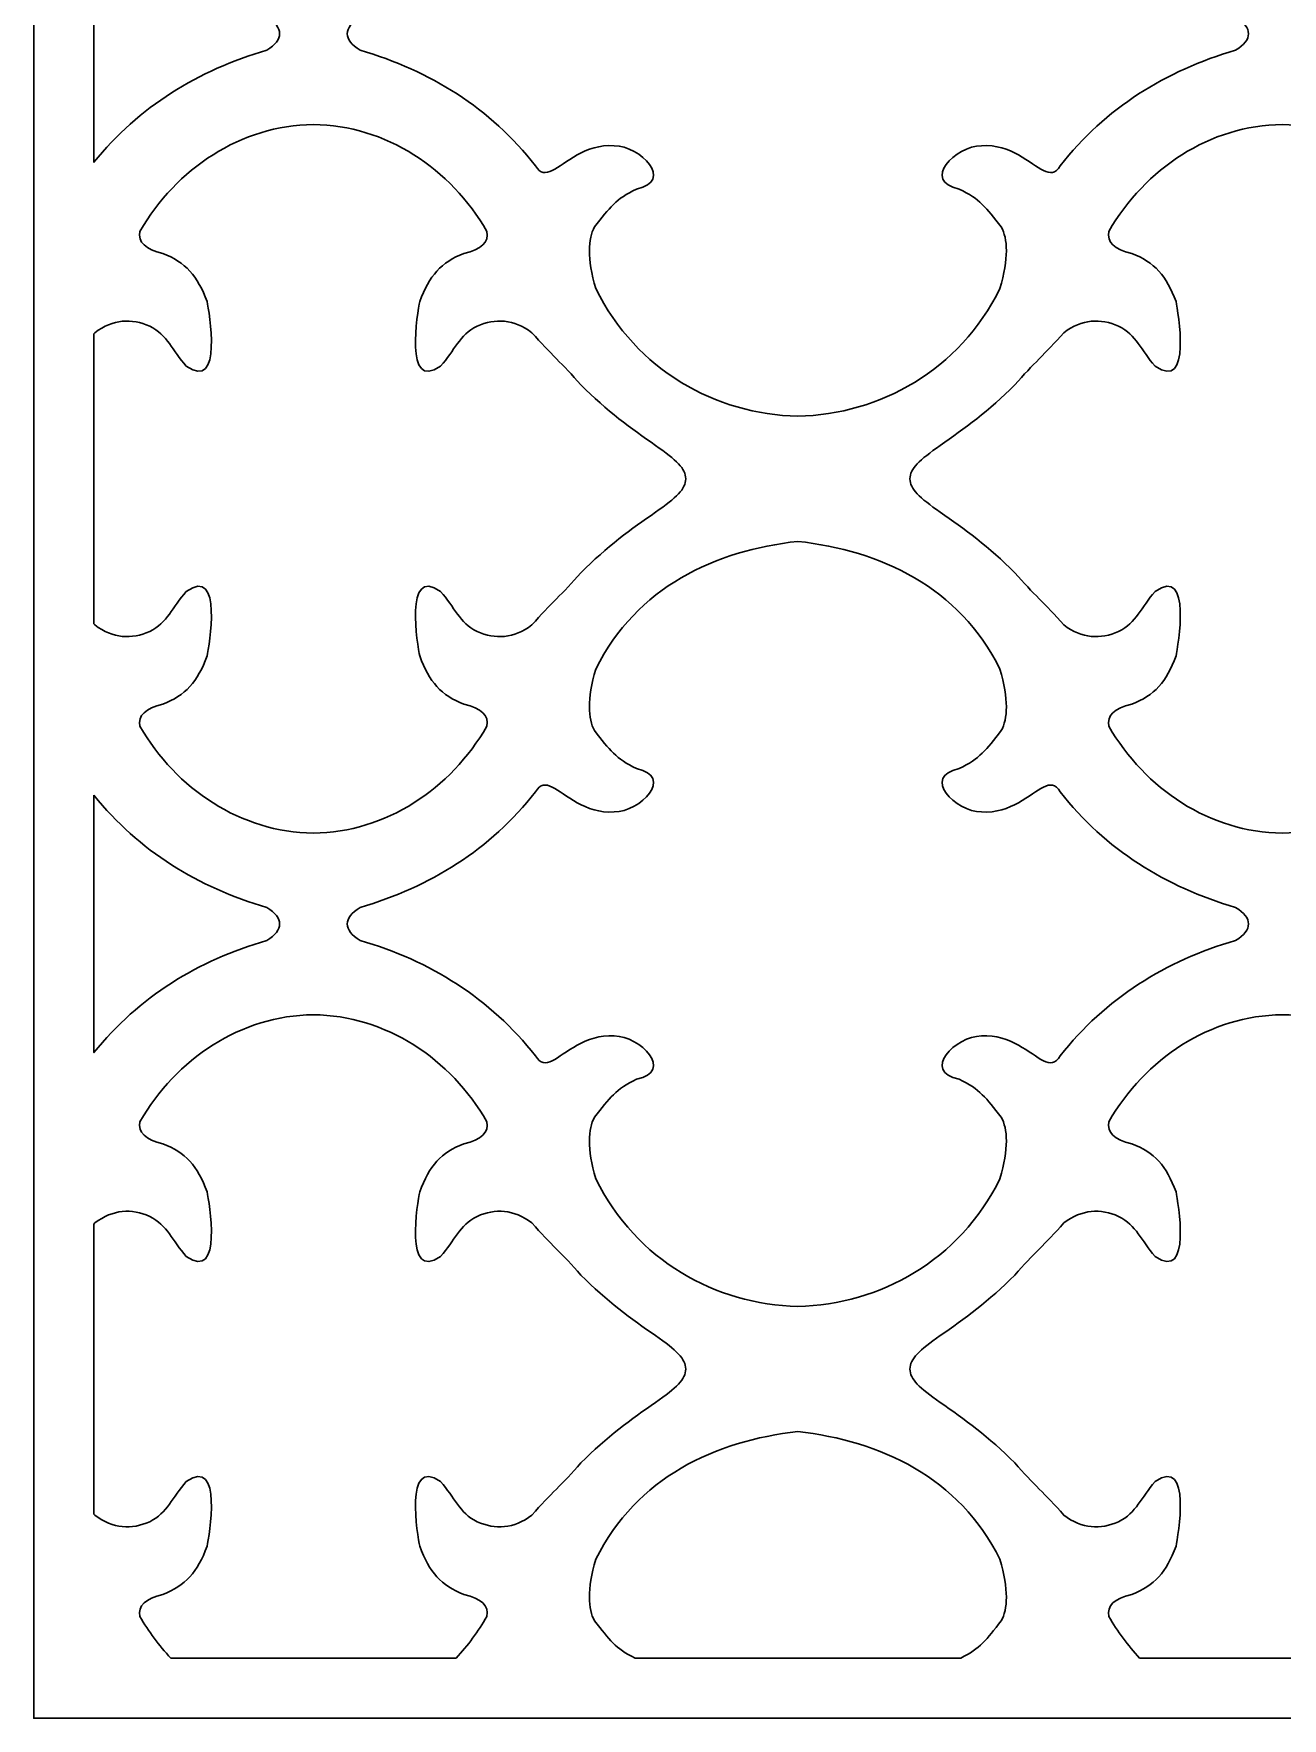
# Model space of a CAD drawing. Header units: centimetres. Extents: x 14.5 to 27, y -9 to -2.4.
# Drawn here: x 14.477 to 16.931, y -9 to -5.69 of the extents above; entities that cross this region are included whole.
import ezdxf

# ---------------------------------------------------------------- set-up
doc = ezdxf.new("R2010")
doc.units = ezdxf.units.CM
doc.header["$MEASUREMENT"] = 0
doc.layers.add('layer 1', color=7, linetype='Continuous')

msp = doc.modelspace()

# ---------------------------------------------------------------- linework, layer by layer
at = {"layer": 'layer 1', "color": 250, "lineweight": 30}
for points, knots in [([(26.99977, -2.37946), (26.99977, -2.37946), (26.99977, -2.49783), (26.99977, -2.49783), (26.99977, -2.49783), (26.99977, -2.49783), (26.99977, -8.88184), (26.99977, -8.88184), (26.99977, -8.88184), (26.99977, -8.88184), (26.99977, -9.00021), (26.99977, -9.00021), (26.99977, -9.00021), (26.99977, -9.00021), (26.88141, -9.00021), (26.88141, -9.00021), (26.88141, -9.00021), (26.88141, -9.00021), (14.59565, -9.00021), (14.59565, -9.00021), (14.59565, -9.00021), (14.59565, -9.00021), (14.47729, -9.00021), (14.47729, -9.00021), (14.47729, -9.00021), (14.47729, -9.00021), (14.47729, -8.88184), (14.47729, -8.88184), (14.47729, -8.88184), (14.47729, -8.88184), (14.47729, -2.49783), (14.47729, -2.49783), (14.47729, -2.49783), (14.47729, -2.49783), (14.47729, -2.37946), (14.47729, -2.37946), (14.47729, -2.37946), (14.47729, -2.37946), (14.59565, -2.37946), (14.59565, -2.37946), (14.59565, -2.37946), (14.59565, -2.37946), (26.88141, -2.37946), (26.88141, -2.37946), (26.88141, -2.37946), (26.88141, -2.37946), (26.99977, -2.37946), (26.99977, -2.37946)], [0, 0, 0, 0, 0.0769231, 0.0769231, 0.0769231, 0.0769231, 0.1538462, 0.1538462, 0.1538462, 0.1538462, 0.2307692, 0.2307692, 0.2307692, 0.2307692, 0.3076923, 0.3076923, 0.3076923, 0.3076923, 0.3846154, 0.3846154, 0.3846154, 0.3846154, 0.4615385, 0.4615385, 0.4615385, 0.4615385, 0.5384615, 0.5384615, 0.5384615, 0.5384615, 0.6153846, 0.6153846, 0.6153846, 0.6153846, 0.6923077, 0.6923077, 0.6923077, 0.6923077, 0.7692308, 0.7692308, 0.7692308, 0.7692308, 0.8461538, 0.8461538, 0.8461538, 0.8461538, 1, 1, 1, 1]), ([(15.11857, -5.72231), (15.25622, -5.76227), (15.37465, -5.83591), (15.46348, -5.9493), (15.46348, -5.9493), (15.47253, -5.96523), (15.48297, -5.96526), (15.49622, -5.95874), (15.49622, -5.95874), (15.52158, -5.94629), (15.56069, -5.90577), (15.61785, -5.90998), (15.61785, -5.90998), (15.66989, -5.91012), (15.73632, -5.97992), (15.66209, -5.99503), (15.66209, -5.99503), (15.62082, -6.01455), (15.60928, -6.03166), (15.57927, -6.06963), (15.57927, -6.06963), (15.56635, -6.09285), (15.56445, -6.13105), (15.58167, -6.19074), (15.58167, -6.19074), (15.66238, -6.35238), (15.81651, -6.43711), (15.97885, -6.44162), (15.97885, -6.44162), (16.1412, -6.43711), (16.29533, -6.35238), (16.37603, -6.19074), (16.37603, -6.19074), (16.39325, -6.13105), (16.39136, -6.09285), (16.37845, -6.06963), (16.37845, -6.06963), (16.34843, -6.03166), (16.33688, -6.01455), (16.29563, -5.99503), (16.29563, -5.99503), (16.22139, -5.97992), (16.28782, -5.91012), (16.33986, -5.90998), (16.33986, -5.90998), (16.39702, -5.90577), (16.43612, -5.94629), (16.46149, -5.95874), (16.46149, -5.95874), (16.47475, -5.96526), (16.48518, -5.96523), (16.49422, -5.9493), (16.49422, -5.9493), (16.58307, -5.83591), (16.70149, -5.76227), (16.83914, -5.72231), (16.83914, -5.72231), (16.87281, -5.70182), (16.87281, -5.67783), (16.83914, -5.65737), (16.83914, -5.65737), (16.70149, -5.6174), (16.58307, -5.54376), (16.49422, -5.43037), (16.49422, -5.43037), (16.48518, -5.41445), (16.47475, -5.41441), (16.46149, -5.42094), (16.46149, -5.42094), (16.43612, -5.43338), (16.39702, -5.47391), (16.33986, -5.46969), (16.33986, -5.46969), (16.28782, -5.46954), (16.22139, -5.39976), (16.29563, -5.38464), (16.29563, -5.38464), (16.33688, -5.36513), (16.34843, -5.348), (16.37845, -5.31004), (16.37845, -5.31004), (16.39136, -5.28683), (16.39325, -5.24862), (16.37603, -5.18894), (16.37603, -5.18894), (16.29533, -5.02729), (16.1412, -4.95621), (15.97885, -4.93806), (15.97885, -4.93806), (15.81651, -4.95621), (15.66238, -5.02729), (15.58167, -5.18894), (15.58167, -5.18894), (15.56445, -5.24862), (15.56635, -5.28683), (15.57927, -5.31004), (15.57927, -5.31004), (15.60928, -5.348), (15.62082, -5.36513), (15.66209, -5.38464), (15.66209, -5.38464), (15.73632, -5.39976), (15.66989, -5.46954), (15.61785, -5.46969), (15.61785, -5.46969), (15.56069, -5.47391), (15.52158, -5.43338), (15.49622, -5.42094), (15.49622, -5.42094), (15.48297, -5.41441), (15.47253, -5.41445), (15.46348, -5.43037), (15.46348, -5.43037), (15.37465, -5.54376), (15.25622, -5.6174), (15.11857, -5.65737), (15.11857, -5.65737), (15.08492, -5.67783), (15.08491, -5.70183), (15.11857, -5.72231)], [0, 0, 0, 0, 0.0322581, 0.0322581, 0.0322581, 0.0322581, 0.0645161, 0.0645161, 0.0645161, 0.0645161, 0.0967742, 0.0967742, 0.0967742, 0.0967742, 0.1290323, 0.1290323, 0.1290323, 0.1290323, 0.1612903, 0.1612903, 0.1612903, 0.1612903, 0.1935484, 0.1935484, 0.1935484, 0.1935484, 0.2258065, 0.2258065, 0.2258065, 0.2258065, 0.2580645, 0.2580645, 0.2580645, 0.2580645, 0.2903226, 0.2903226, 0.2903226, 0.2903226, 0.3225806, 0.3225806, 0.3225806, 0.3225806, 0.3548387, 0.3548387, 0.3548387, 0.3548387, 0.3870968, 0.3870968, 0.3870968, 0.3870968, 0.4193548, 0.4193548, 0.4193548, 0.4193548, 0.4516129, 0.4516129, 0.4516129, 0.4516129, 0.483871, 0.483871, 0.483871, 0.483871, 0.516129, 0.516129, 0.516129, 0.516129, 0.5483871, 0.5483871, 0.5483871, 0.5483871, 0.5806452, 0.5806452, 0.5806452, 0.5806452, 0.6129032, 0.6129032, 0.6129032, 0.6129032, 0.6451613, 0.6451613, 0.6451613, 0.6451613, 0.6774194, 0.6774194, 0.6774194, 0.6774194, 0.7096774, 0.7096774, 0.7096774, 0.7096774, 0.7419355, 0.7419355, 0.7419355, 0.7419355, 0.7741935, 0.7741935, 0.7741935, 0.7741935, 0.8064516, 0.8064516, 0.8064516, 0.8064516, 0.8387097, 0.8387097, 0.8387097, 0.8387097, 0.8709677, 0.8709677, 0.8709677, 0.8709677, 0.9032258, 0.9032258, 0.9032258, 0.9032258, 0.9354839, 0.9354839, 0.9354839, 0.9354839, 1, 1, 1, 1]), ([(14.59565, -5.43702), (14.59565, -5.43702), (14.59565, -5.94262), (14.59565, -5.94262), (14.59565, -5.94262), (14.68389, -5.83301), (14.80033, -5.76148), (14.93527, -5.72231), (14.93527, -5.72231), (14.96894, -5.70182), (14.96894, -5.67783), (14.93527, -5.65737), (14.93527, -5.65737), (14.80033, -5.6182), (14.68389, -5.54664), (14.59565, -5.43702)], [0, 0, 0, 0, 0.2, 0.2, 0.2, 0.2, 0.4, 0.4, 0.4, 0.4, 0.6, 0.6, 0.6, 0.6, 1, 1, 1, 1]), ([(14.59565, -6.27956), (14.59565, -6.27956), (14.59565, -6.84946), (14.59565, -6.84946), (14.59565, -6.84946), (14.59565, -6.84946), (14.59757, -6.85168), (14.59757, -6.85168), (14.59757, -6.85168), (14.63349, -6.87868), (14.66939, -6.88028), (14.70532, -6.86451), (14.70532, -6.86451), (14.74042, -6.84713), (14.74929, -6.81675), (14.77715, -6.78574), (14.77715, -6.78574), (14.85015, -6.73458), (14.82161, -6.8943), (14.81811, -6.91263), (14.81811, -6.91263), (14.79905, -6.96397), (14.77578, -6.99016), (14.73105, -7.00729), (14.73105, -7.00729), (14.69674, -7.01531), (14.68173, -7.02974), (14.68602, -7.05061), (14.68602, -7.05061), (14.7571, -7.17406), (14.88464, -7.25938), (15.02691, -7.26076), (15.02691, -7.26076), (15.16921, -7.25938), (15.29675, -7.17406), (15.36781, -7.05061), (15.36781, -7.05061), (15.37211, -7.02974), (15.35709, -7.01531), (15.32279, -7.00729), (15.32279, -7.00729), (15.27805, -6.99016), (15.25478, -6.96397), (15.23573, -6.91263), (15.23573, -6.91263), (15.23224, -6.8943), (15.20369, -6.73458), (15.27669, -6.78574), (15.27669, -6.78574), (15.30456, -6.81675), (15.31342, -6.84713), (15.34852, -6.86451), (15.34852, -6.86451), (15.38443, -6.88028), (15.42035, -6.87868), (15.45625, -6.85168), (15.45625, -6.85168), (15.49325, -6.80943), (15.51575, -6.79126), (15.55273, -6.74901), (15.55273, -6.74901), (15.6026, -6.69849), (15.65258, -6.66229), (15.69905, -6.63029), (15.69905, -6.63029), (15.74022, -6.60126), (15.75857, -6.58469), (15.75857, -6.56452), (15.75857, -6.56452), (15.75857, -6.54436), (15.74022, -6.52779), (15.69905, -6.49876), (15.69905, -6.49876), (15.65258, -6.46677), (15.6026, -6.43056), (15.55273, -6.38004), (15.55273, -6.38004), (15.51575, -6.33779), (15.49325, -6.31962), (15.45625, -6.27737), (15.45625, -6.27737), (15.42035, -6.25037), (15.38443, -6.24878), (15.34852, -6.26453), (15.34852, -6.26453), (15.31342, -6.28193), (15.30456, -6.31229), (15.27669, -6.34331), (15.27669, -6.34331), (15.20369, -6.39447), (15.23224, -6.23475), (15.23573, -6.21641), (15.23573, -6.21641), (15.25478, -6.16508), (15.27805, -6.13888), (15.32279, -6.12175), (15.32279, -6.12175), (15.35709, -6.11375), (15.37211, -6.09932), (15.36781, -6.07845), (15.36781, -6.07845), (15.29675, -5.95498), (15.16921, -5.86967), (15.02691, -5.86828), (15.02691, -5.86828), (14.88464, -5.86967), (14.7571, -5.95498), (14.68602, -6.07845), (14.68602, -6.07845), (14.68173, -6.09932), (14.69674, -6.11375), (14.73105, -6.12175), (14.73105, -6.12175), (14.77578, -6.13888), (14.79905, -6.16508), (14.81811, -6.21641), (14.81811, -6.21641), (14.82161, -6.23475), (14.85015, -6.39447), (14.77715, -6.34331), (14.77715, -6.34331), (14.74929, -6.31229), (14.74042, -6.28193), (14.70532, -6.26453), (14.70532, -6.26453), (14.66939, -6.24878), (14.63349, -6.25037), (14.59757, -6.27737), (14.59757, -6.27737), (14.59757, -6.27737), (14.59565, -6.27956), (14.59565, -6.27956)], [0, 0, 0, 0, 0.0294118, 0.0294118, 0.0294118, 0.0294118, 0.0588235, 0.0588235, 0.0588235, 0.0588235, 0.0882353, 0.0882353, 0.0882353, 0.0882353, 0.1176471, 0.1176471, 0.1176471, 0.1176471, 0.1470588, 0.1470588, 0.1470588, 0.1470588, 0.1764706, 0.1764706, 0.1764706, 0.1764706, 0.2058824, 0.2058824, 0.2058824, 0.2058824, 0.2352941, 0.2352941, 0.2352941, 0.2352941, 0.2647059, 0.2647059, 0.2647059, 0.2647059, 0.2941176, 0.2941176, 0.2941176, 0.2941176, 0.3235294, 0.3235294, 0.3235294, 0.3235294, 0.3529412, 0.3529412, 0.3529412, 0.3529412, 0.3823529, 0.3823529, 0.3823529, 0.3823529, 0.4117647, 0.4117647, 0.4117647, 0.4117647, 0.4411765, 0.4411765, 0.4411765, 0.4411765, 0.4705882, 0.4705882, 0.4705882, 0.4705882, 0.5, 0.5, 0.5, 0.5, 0.5294118, 0.5294118, 0.5294118, 0.5294118, 0.5588235, 0.5588235, 0.5588235, 0.5588235, 0.5882353, 0.5882353, 0.5882353, 0.5882353, 0.6176471, 0.6176471, 0.6176471, 0.6176471, 0.6470588, 0.6470588, 0.6470588, 0.6470588, 0.6764706, 0.6764706, 0.6764706, 0.6764706, 0.7058824, 0.7058824, 0.7058824, 0.7058824, 0.7352941, 0.7352941, 0.7352941, 0.7352941, 0.7647059, 0.7647059, 0.7647059, 0.7647059, 0.7941176, 0.7941176, 0.7941176, 0.7941176, 0.8235294, 0.8235294, 0.8235294, 0.8235294, 0.8529412, 0.8529412, 0.8529412, 0.8529412, 0.8823529, 0.8823529, 0.8823529, 0.8823529, 0.9117647, 0.9117647, 0.9117647, 0.9117647, 0.9411765, 0.9411765, 0.9411765, 0.9411765, 1, 1, 1, 1]), ([(16.19915, -6.56452), (16.19915, -6.58469), (16.21748, -6.60126), (16.25865, -6.63029), (16.25865, -6.63029), (16.30514, -6.66229), (16.35511, -6.69849), (16.40498, -6.74901), (16.40498, -6.74901), (16.44194, -6.79126), (16.46446, -6.80943), (16.50146, -6.85168), (16.50146, -6.85168), (16.53735, -6.87868), (16.57326, -6.88028), (16.60919, -6.86451), (16.60919, -6.86451), (16.64429, -6.84713), (16.65315, -6.81675), (16.68103, -6.78574), (16.68103, -6.78574), (16.75402, -6.73458), (16.72548, -6.8943), (16.72198, -6.91263), (16.72198, -6.91263), (16.70292, -6.96397), (16.67966, -6.99016), (16.63493, -7.00729), (16.63493, -7.00729), (16.60061, -7.01531), (16.5856, -7.02974), (16.58989, -7.05061), (16.58989, -7.05061), (16.66096, -7.17406), (16.7885, -7.25938), (16.9308, -7.26076), (16.9308, -7.26076), (17.07307, -7.25938), (17.20061, -7.17406), (17.27169, -7.05061), (17.27169, -7.05061), (17.27598, -7.02974), (17.26097, -7.01531), (17.22666, -7.00729), (17.22666, -7.00729), (17.18192, -6.99016), (17.15866, -6.96397), (17.1396, -6.91263), (17.1396, -6.91263), (17.1361, -6.8943), (17.10756, -6.73458), (17.18055, -6.78574), (17.18055, -6.78574), (17.20843, -6.81675), (17.2173, -6.84713), (17.25239, -6.86451), (17.25239, -6.86451), (17.28832, -6.88028), (17.32423, -6.87868), (17.36012, -6.85168), (17.36012, -6.85168), (17.39711, -6.80943), (17.41964, -6.79126), (17.4566, -6.74901), (17.4566, -6.74901), (17.50646, -6.69849), (17.55645, -6.66229), (17.60293, -6.63029), (17.60293, -6.63029), (17.64411, -6.60126), (17.66243, -6.58469), (17.66243, -6.56452), (17.66243, -6.56452), (17.66243, -6.54436), (17.64411, -6.52779), (17.60293, -6.49876), (17.60293, -6.49876), (17.55645, -6.46677), (17.50646, -6.43056), (17.4566, -6.38004), (17.4566, -6.38004), (17.41964, -6.33779), (17.39711, -6.31962), (17.36012, -6.27737), (17.36012, -6.27737), (17.32423, -6.25037), (17.28832, -6.24878), (17.25239, -6.26453), (17.25239, -6.26453), (17.2173, -6.28193), (17.20843, -6.31229), (17.18055, -6.34331), (17.18055, -6.34331), (17.10756, -6.39447), (17.1361, -6.23475), (17.1396, -6.21641), (17.1396, -6.21641), (17.15866, -6.16508), (17.18192, -6.13888), (17.22666, -6.12175), (17.22666, -6.12175), (17.26097, -6.11375), (17.27598, -6.09932), (17.27169, -6.07845), (17.27169, -6.07845), (17.20061, -5.95498), (17.07307, -5.86967), (16.9308, -5.86828), (16.9308, -5.86828), (16.7885, -5.86967), (16.66096, -5.95498), (16.58989, -6.07845), (16.58989, -6.07845), (16.5856, -6.09932), (16.60061, -6.11375), (16.63493, -6.12175), (16.63493, -6.12175), (16.67966, -6.13888), (16.70292, -6.16508), (16.72198, -6.21641), (16.72198, -6.21641), (16.72548, -6.23475), (16.75402, -6.39447), (16.68103, -6.34331), (16.68103, -6.34331), (16.65315, -6.31229), (16.64429, -6.28193), (16.60919, -6.26453), (16.60919, -6.26453), (16.57326, -6.24878), (16.53735, -6.25037), (16.50146, -6.27737), (16.50146, -6.27737), (16.46446, -6.31962), (16.44194, -6.33779), (16.40498, -6.38004), (16.40498, -6.38004), (16.35511, -6.43056), (16.30514, -6.46677), (16.25865, -6.49876), (16.25865, -6.49876), (16.21748, -6.52779), (16.19915, -6.54436), (16.19915, -6.56452)], [0, 0, 0, 0, 0.027027, 0.027027, 0.027027, 0.027027, 0.0540541, 0.0540541, 0.0540541, 0.0540541, 0.0810811, 0.0810811, 0.0810811, 0.0810811, 0.1081081, 0.1081081, 0.1081081, 0.1081081, 0.1351351, 0.1351351, 0.1351351, 0.1351351, 0.1621622, 0.1621622, 0.1621622, 0.1621622, 0.1891892, 0.1891892, 0.1891892, 0.1891892, 0.2162162, 0.2162162, 0.2162162, 0.2162162, 0.2432432, 0.2432432, 0.2432432, 0.2432432, 0.2702703, 0.2702703, 0.2702703, 0.2702703, 0.2972973, 0.2972973, 0.2972973, 0.2972973, 0.3243243, 0.3243243, 0.3243243, 0.3243243, 0.3513514, 0.3513514, 0.3513514, 0.3513514, 0.3783784, 0.3783784, 0.3783784, 0.3783784, 0.4054054, 0.4054054, 0.4054054, 0.4054054, 0.4324324, 0.4324324, 0.4324324, 0.4324324, 0.4594595, 0.4594595, 0.4594595, 0.4594595, 0.4864865, 0.4864865, 0.4864865, 0.4864865, 0.5135135, 0.5135135, 0.5135135, 0.5135135, 0.5405405, 0.5405405, 0.5405405, 0.5405405, 0.5675676, 0.5675676, 0.5675676, 0.5675676, 0.5945946, 0.5945946, 0.5945946, 0.5945946, 0.6216216, 0.6216216, 0.6216216, 0.6216216, 0.6486486, 0.6486486, 0.6486486, 0.6486486, 0.6756757, 0.6756757, 0.6756757, 0.6756757, 0.7027027, 0.7027027, 0.7027027, 0.7027027, 0.7297297, 0.7297297, 0.7297297, 0.7297297, 0.7567568, 0.7567568, 0.7567568, 0.7567568, 0.7837838, 0.7837838, 0.7837838, 0.7837838, 0.8108108, 0.8108108, 0.8108108, 0.8108108, 0.8378378, 0.8378378, 0.8378378, 0.8378378, 0.8648649, 0.8648649, 0.8648649, 0.8648649, 0.8918919, 0.8918919, 0.8918919, 0.8918919, 0.9189189, 0.9189189, 0.9189189, 0.9189189, 0.9459459, 0.9459459, 0.9459459, 0.9459459, 1, 1, 1, 1]), ([(15.97885, -6.68744), (15.81651, -6.70558), (15.66238, -6.77667), (15.58167, -6.93831), (15.58167, -6.93831), (15.56445, -6.998), (15.56635, -7.03622), (15.57927, -7.05943), (15.57927, -7.05943), (15.60928, -7.09739), (15.62082, -7.1145), (15.66209, -7.13401), (15.66209, -7.13401), (15.73632, -7.14913), (15.66989, -7.21892), (15.61785, -7.21907), (15.61785, -7.21907), (15.56069, -7.22328), (15.52158, -7.18277), (15.49622, -7.17032), (15.49622, -7.17032), (15.48297, -7.16379), (15.47253, -7.16382), (15.46348, -7.17974), (15.46348, -7.17974), (15.37465, -7.29313), (15.25622, -7.36679), (15.11857, -7.40675), (15.11857, -7.40675), (15.08491, -7.42721), (15.0849, -7.4512), (15.11857, -7.47168), (15.11857, -7.47168), (15.25622, -7.51165), (15.37465, -7.5853), (15.46348, -7.69868), (15.46348, -7.69868), (15.47253, -7.71461), (15.48297, -7.71464), (15.49622, -7.70812), (15.49622, -7.70812), (15.52158, -7.69566), (15.56069, -7.65516), (15.61785, -7.65936), (15.61785, -7.65936), (15.66989, -7.65951), (15.73632, -7.7293), (15.66209, -7.74442), (15.66209, -7.74442), (15.62082, -7.76393), (15.60928, -7.78104), (15.57927, -7.819), (15.57927, -7.819), (15.56635, -7.84222), (15.56445, -7.88042), (15.58167, -7.94012), (15.58167, -7.94012), (15.66238, -8.10176), (15.81651, -8.18648), (15.97885, -8.191), (15.97885, -8.191), (16.1412, -8.18648), (16.29533, -8.10176), (16.37603, -7.94012), (16.37603, -7.94012), (16.39325, -7.88042), (16.39136, -7.84222), (16.37845, -7.819), (16.37845, -7.819), (16.34843, -7.78104), (16.33688, -7.76393), (16.29563, -7.74442), (16.29563, -7.74442), (16.22139, -7.7293), (16.28782, -7.65951), (16.33986, -7.65936), (16.33986, -7.65936), (16.39702, -7.65516), (16.43612, -7.69566), (16.46149, -7.70812), (16.46149, -7.70812), (16.47475, -7.71464), (16.48518, -7.71461), (16.49422, -7.69868), (16.49422, -7.69868), (16.58307, -7.5853), (16.70149, -7.51165), (16.83914, -7.47168), (16.83914, -7.47168), (16.87281, -7.45122), (16.87279, -7.42721), (16.83914, -7.40675), (16.83914, -7.40675), (16.70149, -7.36679), (16.58307, -7.29313), (16.49422, -7.17974), (16.49422, -7.17974), (16.48518, -7.16382), (16.47475, -7.16379), (16.46149, -7.17032), (16.46149, -7.17032), (16.43612, -7.18277), (16.39702, -7.22328), (16.33986, -7.21907), (16.33986, -7.21907), (16.28782, -7.21892), (16.22139, -7.14913), (16.29563, -7.13401), (16.29563, -7.13401), (16.33688, -7.1145), (16.34843, -7.09739), (16.37845, -7.05943), (16.37845, -7.05943), (16.39136, -7.03622), (16.39325, -6.998), (16.37603, -6.93831), (16.37603, -6.93831), (16.29533, -6.77667), (16.1412, -6.70558), (15.97885, -6.68744)], [0, 0, 0, 0, 0.0322581, 0.0322581, 0.0322581, 0.0322581, 0.0645161, 0.0645161, 0.0645161, 0.0645161, 0.0967742, 0.0967742, 0.0967742, 0.0967742, 0.1290323, 0.1290323, 0.1290323, 0.1290323, 0.1612903, 0.1612903, 0.1612903, 0.1612903, 0.1935484, 0.1935484, 0.1935484, 0.1935484, 0.2258065, 0.2258065, 0.2258065, 0.2258065, 0.2580645, 0.2580645, 0.2580645, 0.2580645, 0.2903226, 0.2903226, 0.2903226, 0.2903226, 0.3225806, 0.3225806, 0.3225806, 0.3225806, 0.3548387, 0.3548387, 0.3548387, 0.3548387, 0.3870968, 0.3870968, 0.3870968, 0.3870968, 0.4193548, 0.4193548, 0.4193548, 0.4193548, 0.4516129, 0.4516129, 0.4516129, 0.4516129, 0.483871, 0.483871, 0.483871, 0.483871, 0.516129, 0.516129, 0.516129, 0.516129, 0.5483871, 0.5483871, 0.5483871, 0.5483871, 0.5806452, 0.5806452, 0.5806452, 0.5806452, 0.6129032, 0.6129032, 0.6129032, 0.6129032, 0.6451613, 0.6451613, 0.6451613, 0.6451613, 0.6774194, 0.6774194, 0.6774194, 0.6774194, 0.7096774, 0.7096774, 0.7096774, 0.7096774, 0.7419355, 0.7419355, 0.7419355, 0.7419355, 0.7741935, 0.7741935, 0.7741935, 0.7741935, 0.8064516, 0.8064516, 0.8064516, 0.8064516, 0.8387097, 0.8387097, 0.8387097, 0.8387097, 0.8709677, 0.8709677, 0.8709677, 0.8709677, 0.9032258, 0.9032258, 0.9032258, 0.9032258, 0.9354839, 0.9354839, 0.9354839, 0.9354839, 1, 1, 1, 1]), ([(14.59565, -7.1864), (14.59565, -7.1864), (14.59565, -7.69201), (14.59565, -7.69201), (14.59565, -7.69201), (14.68389, -7.5824), (14.80033, -7.51086), (14.93527, -7.47168), (14.93527, -7.47168), (14.96894, -7.45122), (14.96892, -7.42721), (14.93527, -7.40675), (14.93527, -7.40675), (14.80033, -7.36758), (14.68389, -7.29601), (14.59565, -7.1864)], [0, 0, 0, 0, 0.2, 0.2, 0.2, 0.2, 0.4, 0.4, 0.4, 0.4, 0.6, 0.6, 0.6, 0.6, 1, 1, 1, 1]), ([(14.59565, -8.02895), (14.59565, -8.02895), (14.59565, -8.59885), (14.59565, -8.59885), (14.59565, -8.59885), (14.59565, -8.59885), (14.59757, -8.60106), (14.59757, -8.60106), (14.59757, -8.60106), (14.63349, -8.62806), (14.66939, -8.62965), (14.70532, -8.6139), (14.70532, -8.6139), (14.74042, -8.59651), (14.74929, -8.56614), (14.77715, -8.53512), (14.77715, -8.53512), (14.85015, -8.48396), (14.82161, -8.64368), (14.81811, -8.66202), (14.81811, -8.66202), (14.79905, -8.71336), (14.77578, -8.73954), (14.73105, -8.75668), (14.73105, -8.75668), (14.69674, -8.76468), (14.68173, -8.77912), (14.68602, -8.79999), (14.68602, -8.79999), (14.70313, -8.82971), (14.72355, -8.85718), (14.74663, -8.88184), (14.74663, -8.88184), (14.74663, -8.88184), (15.30726, -8.88184), (15.30726, -8.88184), (15.30726, -8.88184), (15.33034, -8.85718), (15.3507, -8.82971), (15.36781, -8.79999), (15.36781, -8.79999), (15.37211, -8.77912), (15.35709, -8.76468), (15.32279, -8.75668), (15.32279, -8.75668), (15.27805, -8.73954), (15.25478, -8.71336), (15.23573, -8.66202), (15.23573, -8.66202), (15.23224, -8.64368), (15.20369, -8.48396), (15.27669, -8.53512), (15.27669, -8.53512), (15.30456, -8.56614), (15.31342, -8.59651), (15.34852, -8.6139), (15.34852, -8.6139), (15.38443, -8.62965), (15.42035, -8.62806), (15.45625, -8.60106), (15.45625, -8.60106), (15.49325, -8.55881), (15.51575, -8.54063), (15.55273, -8.49839), (15.55273, -8.49839), (15.6026, -8.44787), (15.65258, -8.41166), (15.69905, -8.37967), (15.69905, -8.37967), (15.74022, -8.35064), (15.75857, -8.33407), (15.75857, -8.3139), (15.75857, -8.3139), (15.75857, -8.29375), (15.74022, -8.27717), (15.69905, -8.24814), (15.69905, -8.24814), (15.65258, -8.21615), (15.6026, -8.17994), (15.55273, -8.12942), (15.55273, -8.12942), (15.51575, -8.08717), (15.49325, -8.069), (15.45625, -8.02675), (15.45625, -8.02675), (15.42035, -7.99976), (15.38443, -7.99815), (15.34852, -8.01392), (15.34852, -8.01392), (15.31342, -8.0313), (15.30456, -8.06168), (15.27669, -8.09269), (15.27669, -8.09269), (15.20369, -8.14385), (15.23224, -7.98413), (15.23573, -7.9658), (15.23573, -7.9658), (15.25478, -7.91446), (15.27805, -7.88827), (15.32279, -7.87114), (15.32279, -7.87114), (15.35709, -7.86314), (15.37211, -7.84869), (15.36781, -7.82782), (15.36781, -7.82782), (15.29675, -7.70437), (15.16921, -7.61905), (15.02691, -7.61767), (15.02691, -7.61767), (14.88464, -7.61905), (14.7571, -7.70437), (14.68602, -7.82782), (14.68602, -7.82782), (14.68173, -7.84869), (14.69674, -7.86314), (14.73105, -7.87114), (14.73105, -7.87114), (14.77578, -7.88827), (14.79905, -7.91446), (14.81811, -7.9658), (14.81811, -7.9658), (14.82161, -7.98413), (14.85015, -8.14385), (14.77715, -8.09269), (14.77715, -8.09269), (14.74929, -8.06168), (14.74042, -8.0313), (14.70532, -8.01392), (14.70532, -8.01392), (14.66939, -7.99815), (14.63349, -7.99976), (14.59757, -8.02675), (14.59757, -8.02675), (14.59757, -8.02675), (14.59565, -8.02895), (14.59565, -8.02895)], [0, 0, 0, 0, 0.0285714, 0.0285714, 0.0285714, 0.0285714, 0.0571429, 0.0571429, 0.0571429, 0.0571429, 0.0857143, 0.0857143, 0.0857143, 0.0857143, 0.1142857, 0.1142857, 0.1142857, 0.1142857, 0.1428571, 0.1428571, 0.1428571, 0.1428571, 0.1714286, 0.1714286, 0.1714286, 0.1714286, 0.2, 0.2, 0.2, 0.2, 0.2285714, 0.2285714, 0.2285714, 0.2285714, 0.2571429, 0.2571429, 0.2571429, 0.2571429, 0.2857143, 0.2857143, 0.2857143, 0.2857143, 0.3142857, 0.3142857, 0.3142857, 0.3142857, 0.3428571, 0.3428571, 0.3428571, 0.3428571, 0.3714286, 0.3714286, 0.3714286, 0.3714286, 0.4, 0.4, 0.4, 0.4, 0.4285714, 0.4285714, 0.4285714, 0.4285714, 0.4571429, 0.4571429, 0.4571429, 0.4571429, 0.4857143, 0.4857143, 0.4857143, 0.4857143, 0.5142857, 0.5142857, 0.5142857, 0.5142857, 0.5428571, 0.5428571, 0.5428571, 0.5428571, 0.5714286, 0.5714286, 0.5714286, 0.5714286, 0.6, 0.6, 0.6, 0.6, 0.6285714, 0.6285714, 0.6285714, 0.6285714, 0.6571429, 0.6571429, 0.6571429, 0.6571429, 0.6857143, 0.6857143, 0.6857143, 0.6857143, 0.7142857, 0.7142857, 0.7142857, 0.7142857, 0.7428571, 0.7428571, 0.7428571, 0.7428571, 0.7714286, 0.7714286, 0.7714286, 0.7714286, 0.8, 0.8, 0.8, 0.8, 0.8285714, 0.8285714, 0.8285714, 0.8285714, 0.8571429, 0.8571429, 0.8571429, 0.8571429, 0.8857143, 0.8857143, 0.8857143, 0.8857143, 0.9142857, 0.9142857, 0.9142857, 0.9142857, 0.9428571, 0.9428571, 0.9428571, 0.9428571, 1, 1, 1, 1]), ([(16.65049, -8.88184), (16.65049, -8.88184), (17.21114, -8.88184), (17.21114, -8.88184), (17.21114, -8.88184), (17.23421, -8.85718), (17.25458, -8.82971), (17.27169, -8.79999), (17.27169, -8.79999), (17.27598, -8.77912), (17.26097, -8.76468), (17.22666, -8.75668), (17.22666, -8.75668), (17.18192, -8.73954), (17.15866, -8.71336), (17.1396, -8.66202), (17.1396, -8.66202), (17.1361, -8.64368), (17.10756, -8.48396), (17.18055, -8.53512), (17.18055, -8.53512), (17.20843, -8.56614), (17.2173, -8.59651), (17.25239, -8.6139), (17.25239, -8.6139), (17.28832, -8.62965), (17.32423, -8.62806), (17.36012, -8.60106), (17.36012, -8.60106), (17.39711, -8.55881), (17.41964, -8.54063), (17.4566, -8.49839), (17.4566, -8.49839), (17.50646, -8.44787), (17.55645, -8.41166), (17.60293, -8.37967), (17.60293, -8.37967), (17.64411, -8.35064), (17.66243, -8.33407), (17.66243, -8.3139), (17.66243, -8.3139), (17.66243, -8.29375), (17.64411, -8.27717), (17.60293, -8.24814), (17.60293, -8.24814), (17.55645, -8.21615), (17.50646, -8.17994), (17.4566, -8.12942), (17.4566, -8.12942), (17.41964, -8.08717), (17.39711, -8.069), (17.36012, -8.02675), (17.36012, -8.02675), (17.32423, -7.99976), (17.28832, -7.99815), (17.25239, -8.01392), (17.25239, -8.01392), (17.2173, -8.0313), (17.20843, -8.06168), (17.18055, -8.09269), (17.18055, -8.09269), (17.10756, -8.14385), (17.1361, -7.98413), (17.1396, -7.9658), (17.1396, -7.9658), (17.15866, -7.91446), (17.18192, -7.88827), (17.22666, -7.87114), (17.22666, -7.87114), (17.26097, -7.86314), (17.27598, -7.84869), (17.27169, -7.82782), (17.27169, -7.82782), (17.20061, -7.70437), (17.07307, -7.61905), (16.9308, -7.61767), (16.9308, -7.61767), (16.7885, -7.61905), (16.66096, -7.70437), (16.58989, -7.82782), (16.58989, -7.82782), (16.5856, -7.84869), (16.60061, -7.86314), (16.63493, -7.87114), (16.63493, -7.87114), (16.67966, -7.88827), (16.70292, -7.91446), (16.72198, -7.9658), (16.72198, -7.9658), (16.72548, -7.98413), (16.75402, -8.14385), (16.68103, -8.09269), (16.68103, -8.09269), (16.65315, -8.06168), (16.64429, -8.0313), (16.60919, -8.01392), (16.60919, -8.01392), (16.57326, -7.99815), (16.53735, -7.99976), (16.50146, -8.02675), (16.50146, -8.02675), (16.46446, -8.069), (16.44194, -8.08717), (16.40498, -8.12942), (16.40498, -8.12942), (16.35511, -8.17994), (16.30514, -8.21615), (16.25865, -8.24814), (16.25865, -8.24814), (16.21748, -8.27717), (16.19915, -8.29375), (16.19915, -8.3139), (16.19915, -8.3139), (16.19915, -8.33407), (16.21748, -8.35064), (16.25865, -8.37967), (16.25865, -8.37967), (16.30514, -8.41166), (16.35511, -8.44787), (16.40498, -8.49839), (16.40498, -8.49839), (16.44194, -8.54063), (16.46446, -8.55881), (16.50146, -8.60106), (16.50146, -8.60106), (16.53735, -8.62806), (16.57326, -8.62965), (16.60919, -8.6139), (16.60919, -8.6139), (16.64429, -8.59651), (16.65315, -8.56614), (16.68103, -8.53512), (16.68103, -8.53512), (16.75402, -8.48396), (16.72548, -8.64368), (16.72198, -8.66202), (16.72198, -8.66202), (16.70292, -8.71336), (16.67966, -8.73954), (16.63493, -8.75668), (16.63493, -8.75668), (16.60061, -8.76468), (16.5856, -8.77912), (16.58989, -8.79999), (16.58989, -8.79999), (16.607, -8.82971), (16.62741, -8.85718), (16.65049, -8.88184)], [0, 0, 0, 0, 0.0263158, 0.0263158, 0.0263158, 0.0263158, 0.0526316, 0.0526316, 0.0526316, 0.0526316, 0.0789474, 0.0789474, 0.0789474, 0.0789474, 0.1052632, 0.1052632, 0.1052632, 0.1052632, 0.1315789, 0.1315789, 0.1315789, 0.1315789, 0.1578947, 0.1578947, 0.1578947, 0.1578947, 0.1842105, 0.1842105, 0.1842105, 0.1842105, 0.2105263, 0.2105263, 0.2105263, 0.2105263, 0.2368421, 0.2368421, 0.2368421, 0.2368421, 0.2631579, 0.2631579, 0.2631579, 0.2631579, 0.2894737, 0.2894737, 0.2894737, 0.2894737, 0.3157895, 0.3157895, 0.3157895, 0.3157895, 0.3421053, 0.3421053, 0.3421053, 0.3421053, 0.3684211, 0.3684211, 0.3684211, 0.3684211, 0.3947368, 0.3947368, 0.3947368, 0.3947368, 0.4210526, 0.4210526, 0.4210526, 0.4210526, 0.4473684, 0.4473684, 0.4473684, 0.4473684, 0.4736842, 0.4736842, 0.4736842, 0.4736842, 0.5, 0.5, 0.5, 0.5, 0.5263158, 0.5263158, 0.5263158, 0.5263158, 0.5526316, 0.5526316, 0.5526316, 0.5526316, 0.5789474, 0.5789474, 0.5789474, 0.5789474, 0.6052632, 0.6052632, 0.6052632, 0.6052632, 0.6315789, 0.6315789, 0.6315789, 0.6315789, 0.6578947, 0.6578947, 0.6578947, 0.6578947, 0.6842105, 0.6842105, 0.6842105, 0.6842105, 0.7105263, 0.7105263, 0.7105263, 0.7105263, 0.7368421, 0.7368421, 0.7368421, 0.7368421, 0.7631579, 0.7631579, 0.7631579, 0.7631579, 0.7894737, 0.7894737, 0.7894737, 0.7894737, 0.8157895, 0.8157895, 0.8157895, 0.8157895, 0.8421053, 0.8421053, 0.8421053, 0.8421053, 0.8684211, 0.8684211, 0.8684211, 0.8684211, 0.8947368, 0.8947368, 0.8947368, 0.8947368, 0.9210526, 0.9210526, 0.9210526, 0.9210526, 0.9473684, 0.9473684, 0.9473684, 0.9473684, 1, 1, 1, 1]), ([(15.65886, -8.88184), (15.65886, -8.88184), (16.29887, -8.88184), (16.29887, -8.88184), (16.29887, -8.88184), (16.33751, -8.86295), (16.34923, -8.84576), (16.37845, -8.80881), (16.37845, -8.80881), (16.39136, -8.78558), (16.39325, -8.74739), (16.37603, -8.68769), (16.37603, -8.68769), (16.29533, -8.52606), (16.1412, -8.45496), (15.97885, -8.43681), (15.97885, -8.43681), (15.81651, -8.45496), (15.66238, -8.52606), (15.58167, -8.68769), (15.58167, -8.68769), (15.56445, -8.74739), (15.56635, -8.78558), (15.57927, -8.80881), (15.57927, -8.80881), (15.60849, -8.84576), (15.62021, -8.86295), (15.65886, -8.88184)], [0, 0, 0, 0, 0.125, 0.125, 0.125, 0.125, 0.25, 0.25, 0.25, 0.25, 0.375, 0.375, 0.375, 0.375, 0.5, 0.5, 0.5, 0.5, 0.625, 0.625, 0.625, 0.625, 0.75, 0.75, 0.75, 0.75, 1, 1, 1, 1])]:
    msp.add_open_spline(points, degree=3, knots=knots, dxfattribs=at)

doc.saveas('drawing.dxf')
